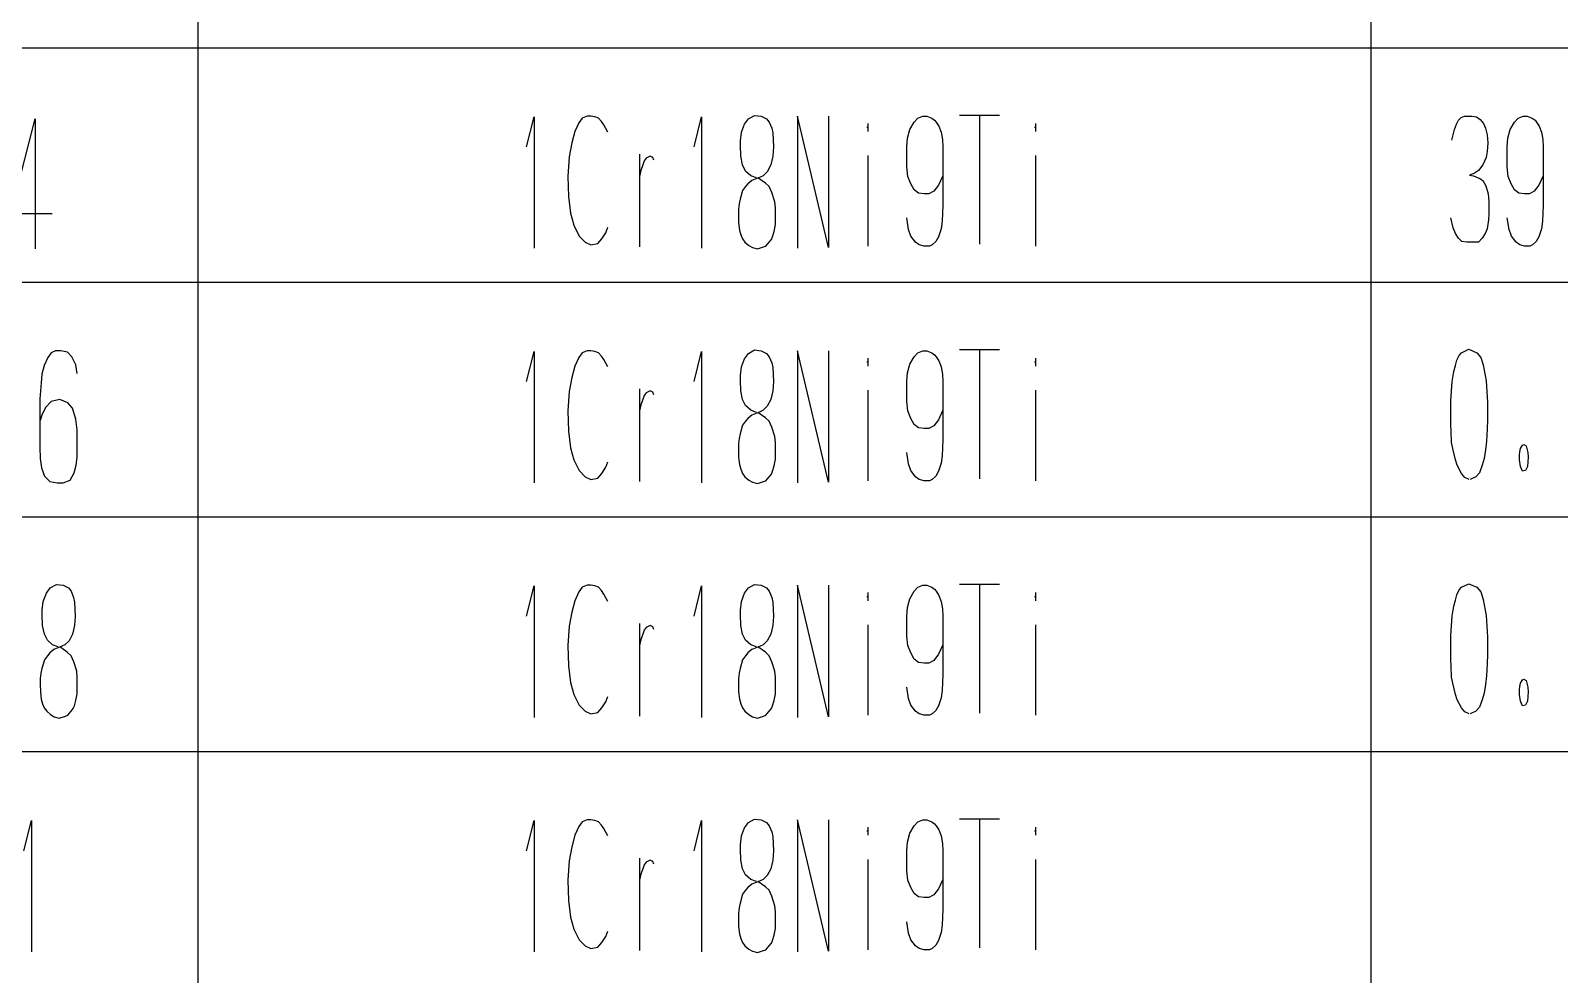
# Model space of a CAD drawing. Extents: x 0 to 8410, y 0 to 11890.
# Drawn here: x 7460 to 7916.2, y 1153.5 to 1435.1 of the extents above; entities that cross this region are included whole.
import ezdxf

# ---------------------------------------------------------------- set-up
doc = ezdxf.new("R2010")
doc.units = 0
doc.header["$MEASUREMENT"] = 0
doc.layers.add('6', color=7, linetype='Continuous')
doc.layers.add('9', color=7, linetype='Continuous')

# ---------------------------------------------------------------- blocks, each defined once
blk = doc.blocks.new('BLKENT883')
at = {"layer": '9', "color": 2, "linetype": 'Continuous'}
for p, q in [((7458.01, 1190.4), (7460.23, 1199.4)), ((7460.23, 1199.4), (7460.23, 1160.2)), ((7608.01, 1190.4), (7610.23, 1199.4)), ((7610.23, 1199.4), (7610.23, 1160.2)), ((7623.56, 1197.6), (7622.39, 1195)), ((7624.54, 1199), (7623.56, 1197.6)), ((7626.05, 1199.6), (7624.54, 1199)), ((7627.16, 1199.6), (7626.05, 1199.6)), ((7628.4, 1199.4), (7627.16, 1199.6)), ((7629.51, 1199), (7628.4, 1199.4)), ((7630.36, 1198), (7629.51, 1199)), ((7631.08, 1197), (7630.36, 1198)), ((7632.25, 1194.8), (7631.08, 1197)), ((7658.01, 1190.4), (7660.23, 1199.4)), ((7660.23, 1199.4), (7660.23, 1160.2)), ((7672.12, 1194.8), (7673.04, 1197.2)), ((7673.04, 1197.2), (7674.22, 1198.8)), ((7674.22, 1198.8), (7676.05, 1199.8)), ((7676.05, 1199.8), (7678.01, 1199.6)), ((7678.01, 1199.6), (7679.64, 1198.8)), ((7679.64, 1198.8), (7680.43, 1197.8)), ((7680.43, 1197.8), (7681.14, 1196)), ((7681.14, 1196), (7681.47, 1194.6)), ((7698.14, 1160.4), (7688.86, 1199.6)), ((7688.86, 1199.6), (7688.86, 1160.2)), ((7698.14, 1199.6), (7698.14, 1160.4)), ((7709.97, 1196.2), (7709.58, 1196.2)), ((7709.84, 1197.4), (7709.84, 1195)), ((7721.67, 1193), (7722.39, 1195.6)), ((7722.39, 1195.6), (7723.63, 1197.8)), ((7723.63, 1197.8), (7724.74, 1199)), ((7724.74, 1199), (7726.24, 1199.6)), ((7726.24, 1199.6), (7727.42, 1199.6)), ((7727.42, 1199.6), (7728.92, 1199)), ((7728.92, 1199), (7729.77, 1198.4)), ((7729.77, 1198.4), (7730.23, 1197.8)), ((7730.23, 1197.8), (7731.01, 1196.6)), ((7731.01, 1196.6), (7731.73, 1194.8)), ((7749.12, 1199.8), (7737.16, 1199.8)), ((7743.11, 1199.8), (7743.11, 1161.4)), ((7759.97, 1196.2), (7759.58, 1196.2)), ((7759.84, 1197.4), (7759.84, 1195)), ((7621.47, 1191.6), (7620.69, 1187.4)), ((7622.39, 1195), (7621.47, 1191.6)), ((7671.8, 1192.2), (7672.12, 1194.8)), ((7671.8, 1190.8), (7671.8, 1192.2)), ((7671.93, 1187.6), (7671.8, 1190.8)), ((7681.47, 1194.6), (7681.67, 1190.4)), ((7721.47, 1190.4), (7721.67, 1193)), ((7731.73, 1194.8), (7732.13, 1192.6)), ((7732.13, 1192.6), (7732.19, 1190.4)), ((7620.69, 1187.4), (7620.36, 1181.6)), ((7641.67, 1188.2), (7641.67, 1160.6)), ((7643.1, 1186.2), (7642.65, 1185)), ((7643.69, 1187), (7643.1, 1186.2)), ((7644.87, 1187.6), (7643.69, 1187)), ((7645.65, 1187.2), (7644.87, 1187.6)), ((7645.98, 1186.4), (7645.65, 1187.2)), ((7672.45, 1185), (7671.93, 1187.6)), ((7681.47, 1187.6), (7680.88, 1185)), ((7681.67, 1190.4), (7681.47, 1187.6)), ((7709.84, 1187.8), (7709.84, 1160.8)), ((7721.47, 1187.6), (7721.47, 1190.4)), ((7721.47, 1184.4), (7721.47, 1187.6)), ((7732.19, 1190.4), (7732.19, 1181.2)), ((7759.84, 1187.8), (7759.84, 1160.8)), ((7620.36, 1181.6), (7620.56, 1175.6)), ((7642.12, 1183.4), (7641.67, 1181.6)), ((7642.65, 1185), (7642.12, 1183.4)), ((7673.37, 1183.2), (7672.45, 1185)), ((7674.87, 1181.8), (7673.37, 1183.2)), ((7676.57, 1181.2), (7674.87, 1181.8)), ((7678.59, 1181.8), (7677.68, 1181.4)), ((7679.84, 1183), (7678.59, 1181.8)), ((7680.88, 1185), (7679.84, 1183)), ((7721.73, 1181.6), (7721.47, 1184.4)), ((7722.65, 1179.4), (7721.73, 1181.6)), ((7732.13, 1181.6), (7730.88, 1179)), ((7672.45, 1177.4), (7671.73, 1174.8)), ((7673.37, 1178.6), (7672.45, 1177.4)), ((7674.02, 1179.4), (7673.37, 1178.6)), ((7675.26, 1180.4), (7674.02, 1179.4)), ((7677.68, 1181.4), (7675.26, 1180.4)), ((7679.25, 1179.6), (7677.03, 1181.2)), ((7680.43, 1178.6), (7679.25, 1179.6)), ((7681.21, 1176.8), (7680.43, 1178.6)), ((7723.63, 1177.6), (7722.65, 1179.4)), ((7724.94, 1176.6), (7723.63, 1177.6)), ((7729.51, 1177.2), (7728.07, 1176.4)), ((7730.88, 1179), (7729.51, 1177.2)), ((7732.19, 1181.2), (7732.19, 1173)), ((7620.56, 1175.6), (7621.14, 1170.6)), ((7671.41, 1173.4), (7671.21, 1171.8)), ((7671.73, 1174.8), (7671.41, 1173.4)), ((7682.12, 1174), (7681.21, 1176.8)), ((7682.26, 1172.2), (7682.12, 1174)), ((7726.64, 1176.4), (7724.94, 1176.6)), ((7728.07, 1176.4), (7726.64, 1176.4)), ((7732.19, 1173), (7731.99, 1168.2)), ((7621.14, 1170.6), (7622.12, 1167)), ((7671.21, 1171.8), (7671.21, 1170)), ((7671.21, 1170), (7671.28, 1167.8)), ((7682.26, 1169.6), (7682.26, 1172.2)), ((7682.26, 1167.2), (7682.26, 1169.6)), ((7721.99, 1165.8), (7721.47, 1169.2)), ((7731.99, 1168.2), (7731.73, 1166)), ((7622.12, 1167), (7623.69, 1163.8)), ((7623.69, 1163.8), (7625.46, 1162)), ((7630.49, 1163), (7631.67, 1164.8)), ((7631.67, 1164.8), (7632.25, 1166.4)), ((7671.28, 1167.8), (7671.54, 1165.6)), ((7671.54, 1165.6), (7671.93, 1164.2)), ((7671.93, 1164.2), (7672.39, 1163)), ((7681.08, 1162.8), (7681.41, 1163.6)), ((7681.41, 1163.6), (7681.86, 1165.2)), ((7681.86, 1165.2), (7682.26, 1167.2)), ((7722.71, 1163.8), (7721.99, 1165.8)), ((7724.09, 1162), (7722.71, 1163.8)), ((7730.88, 1163.6), (7730.1, 1162.2)), ((7731.73, 1166), (7730.88, 1163.6)), ((7625.46, 1162), (7627.16, 1161.2)), ((7627.16, 1161.2), (7629.31, 1161.6)), ((7629.31, 1161.6), (7630.49, 1163)), ((7672.39, 1163), (7673.17, 1162)), ((7673.17, 1162), (7674.28, 1161)), ((7674.28, 1161), (7675.39, 1160.4)), ((7675.39, 1160.4), (7676.9, 1160)), ((7676.9, 1160), (7678.73, 1160.6)), ((7678.73, 1160.6), (7679.44, 1160.8)), ((7679.44, 1160.8), (7680.43, 1162)), ((7680.43, 1162), (7681.08, 1162.8)), ((7725.2, 1161.2), (7724.09, 1162)), ((7726.64, 1160.8), (7725.2, 1161.2)), ((7728.2, 1160.8), (7726.64, 1160.8)), ((7728.99, 1161.2), (7728.2, 1160.8)), ((7730.1, 1162.2), (7728.99, 1161.2))]:
    blk.add_line(p, q, dxfattribs=at)
blk = doc.blocks.new('BLKENT884')
at = {"layer": '9', "color": 2, "linetype": 'Continuous'}
for p, q in [((7464.71, 1267.2), (7465.88, 1268.8)), ((7465.88, 1268.8), (7467.71, 1269.8)), ((7467.71, 1269.8), (7469.67, 1269.6)), ((7469.67, 1269.6), (7471.31, 1268.8)), ((7471.31, 1268.8), (7472.09, 1267.8)), ((7608.01, 1260.4), (7610.23, 1269.4)), ((7610.23, 1269.4), (7610.23, 1230.2)), ((7624.54, 1269), (7623.56, 1267.6)), ((7626.05, 1269.6), (7624.54, 1269)), ((7627.16, 1269.6), (7626.05, 1269.6)), ((7628.4, 1269.4), (7627.16, 1269.6)), ((7629.51, 1269), (7628.4, 1269.4)), ((7630.36, 1268), (7629.51, 1269)), ((7658.01, 1260.4), (7660.23, 1269.4)), ((7660.23, 1269.4), (7660.23, 1230.2)), ((7673.04, 1267.2), (7674.22, 1268.8)), ((7674.22, 1268.8), (7676.05, 1269.8)), ((7676.05, 1269.8), (7678.01, 1269.6)), ((7678.01, 1269.6), (7679.64, 1268.8)), ((7679.64, 1268.8), (7680.43, 1267.8)), ((7698.14, 1230.4), (7688.86, 1269.6)), ((7688.86, 1269.6), (7688.86, 1230.2)), ((7698.14, 1269.6), (7698.14, 1230.4)), ((7723.63, 1267.8), (7724.74, 1269)), ((7724.74, 1269), (7726.24, 1269.6)), ((7726.24, 1269.6), (7727.42, 1269.6)), ((7727.42, 1269.6), (7728.92, 1269)), ((7728.92, 1269), (7729.77, 1268.4)), ((7729.77, 1268.4), (7730.23, 1267.8)), ((7749.12, 1269.8), (7737.16, 1269.8)), ((7743.11, 1269.8), (7743.11, 1231.4)), ((7886.32, 1268.2), (7886.98, 1269)), ((7886.98, 1269), (7889.2, 1270)), ((7889.2, 1270), (7891.55, 1269)), ((7891.55, 1269), (7892.73, 1267.6)), ((7463.46, 1262.2), (7463.79, 1264.8)), ((7463.79, 1264.8), (7464.71, 1267.2)), ((7472.09, 1267.8), (7472.81, 1266)), ((7472.81, 1266), (7473.14, 1264.6)), ((7473.14, 1264.6), (7473.33, 1260.4)), ((7622.39, 1265), (7621.47, 1261.6)), ((7623.56, 1267.6), (7622.39, 1265)), ((7631.08, 1267), (7630.36, 1268)), ((7632.25, 1264.8), (7631.08, 1267)), ((7671.8, 1262.2), (7672.12, 1264.8)), ((7672.12, 1264.8), (7673.04, 1267.2)), ((7680.43, 1267.8), (7681.14, 1266)), ((7681.14, 1266), (7681.47, 1264.6)), ((7681.47, 1264.6), (7681.67, 1260.4)), ((7709.97, 1266.2), (7709.58, 1266.2)), ((7709.84, 1267.4), (7709.84, 1265)), ((7721.67, 1263), (7722.39, 1265.6)), ((7722.39, 1265.6), (7723.63, 1267.8)), ((7730.23, 1267.8), (7731.01, 1266.6)), ((7731.01, 1266.6), (7731.73, 1264.8)), ((7731.73, 1264.8), (7732.13, 1262.6)), ((7759.97, 1266.2), (7759.58, 1266.2)), ((7759.84, 1267.4), (7759.84, 1265)), ((7884.69, 1263.4), (7885.15, 1265.2)), ((7885.15, 1265.2), (7885.6, 1266.8)), ((7885.6, 1266.8), (7886.32, 1268.2)), ((7892.73, 1267.6), (7893.45, 1265.4)), ((7893.45, 1265.4), (7894.36, 1260.6)), ((7463.46, 1260.8), (7463.46, 1262.2)), ((7463.59, 1257.6), (7463.46, 1260.8)), ((7473.33, 1260.4), (7473.14, 1257.6)), ((7621.47, 1261.6), (7620.69, 1257.4)), ((7671.8, 1260.8), (7671.8, 1262.2)), ((7671.93, 1257.6), (7671.8, 1260.8)), ((7681.67, 1260.4), (7681.47, 1257.6)), ((7721.47, 1260.4), (7721.67, 1263)), ((7721.47, 1257.6), (7721.47, 1260.4)), ((7732.13, 1262.6), (7732.19, 1260.4)), ((7732.19, 1260.4), (7732.19, 1251.2)), ((7883.84, 1254.6), (7884.23, 1260.4)), ((7884.23, 1260.4), (7884.69, 1263.4)), ((7894.36, 1260.6), (7894.75, 1254.2)), ((7464.12, 1255), (7463.59, 1257.6)), ((7465.03, 1253.2), (7464.12, 1255)), ((7472.55, 1255), (7471.5, 1253)), ((7473.14, 1257.6), (7472.55, 1255)), ((7620.69, 1257.4), (7620.36, 1251.6)), ((7641.67, 1258.2), (7641.67, 1230.6)), ((7642.65, 1255), (7642.12, 1253.4)), ((7643.1, 1256.2), (7642.65, 1255)), ((7643.69, 1257), (7643.1, 1256.2)), ((7644.87, 1257.6), (7643.69, 1257)), ((7645.65, 1257.2), (7644.87, 1257.6)), ((7645.98, 1256.4), (7645.65, 1257.2)), ((7672.45, 1255), (7671.93, 1257.6)), ((7673.37, 1253.2), (7672.45, 1255)), ((7680.88, 1255), (7679.84, 1253)), ((7681.47, 1257.6), (7680.88, 1255)), ((7709.84, 1257.8), (7709.84, 1230.8)), ((7721.47, 1254.4), (7721.47, 1257.6)), ((7759.84, 1257.8), (7759.84, 1230.8)), ((7883.84, 1247.6), (7883.84, 1254.6)), ((7466.54, 1251.8), (7465.03, 1253.2)), ((7466.93, 1250.4), (7465.69, 1249.4)), ((7468.23, 1251.2), (7466.54, 1251.8)), ((7469.35, 1251.4), (7466.93, 1250.4)), ((7470.91, 1249.6), (7468.69, 1251.2)), ((7470.26, 1251.8), (7469.35, 1251.4)), ((7471.5, 1253), (7470.26, 1251.8)), ((7620.36, 1251.6), (7620.56, 1245.6)), ((7642.12, 1253.4), (7641.67, 1251.6)), ((7674.87, 1251.8), (7673.37, 1253.2)), ((7675.26, 1250.4), (7674.02, 1249.4)), ((7676.57, 1251.2), (7674.87, 1251.8)), ((7677.68, 1251.4), (7675.26, 1250.4)), ((7679.25, 1249.6), (7677.03, 1251.2)), ((7678.59, 1251.8), (7677.68, 1251.4)), ((7679.84, 1253), (7678.59, 1251.8)), ((7721.73, 1251.6), (7721.47, 1254.4)), ((7722.65, 1249.4), (7721.73, 1251.6)), ((7732.13, 1251.6), (7730.88, 1249)), ((7732.19, 1251.2), (7732.19, 1243)), ((7894.75, 1254.2), (7894.75, 1249)), ((7464.12, 1247.4), (7463.4, 1244.8)), ((7465.03, 1248.6), (7464.12, 1247.4)), ((7465.69, 1249.4), (7465.03, 1248.6)), ((7472.09, 1248.6), (7470.91, 1249.6)), ((7472.88, 1246.8), (7472.09, 1248.6)), ((7473.79, 1244), (7472.88, 1246.8)), ((7620.56, 1245.6), (7621.14, 1240.6)), ((7672.45, 1247.4), (7671.73, 1244.8)), ((7673.37, 1248.6), (7672.45, 1247.4)), ((7674.02, 1249.4), (7673.37, 1248.6)), ((7680.43, 1248.6), (7679.25, 1249.6)), ((7681.21, 1246.8), (7680.43, 1248.6)), ((7682.12, 1244), (7681.21, 1246.8)), ((7723.63, 1247.6), (7722.65, 1249.4)), ((7724.94, 1246.6), (7723.63, 1247.6)), ((7726.64, 1246.4), (7724.94, 1246.6)), ((7728.07, 1246.4), (7726.64, 1246.4)), ((7729.51, 1247.2), (7728.07, 1246.4)), ((7730.88, 1249), (7729.51, 1247.2)), ((7883.9, 1245.6), (7883.84, 1247.6)), ((7884.04, 1242.2), (7883.9, 1245.6)), ((7894.69, 1246.2), (7894.43, 1242.6)), ((7894.75, 1249), (7894.69, 1246.2)), ((7463.07, 1243.4), (7462.88, 1241.8)), ((7462.88, 1241.8), (7462.88, 1240)), ((7463.4, 1244.8), (7463.07, 1243.4)), ((7473.92, 1242.2), (7473.79, 1244)), ((7473.92, 1239.6), (7473.92, 1242.2)), ((7671.41, 1243.4), (7671.21, 1241.8)), ((7671.21, 1241.8), (7671.21, 1240)), ((7671.73, 1244.8), (7671.41, 1243.4)), ((7682.26, 1242.2), (7682.12, 1244)), ((7682.26, 1239.6), (7682.26, 1242.2)), ((7732.19, 1243), (7731.99, 1238.2)), ((7884.36, 1240.4), (7884.04, 1242.2)), ((7894.43, 1242.6), (7894.1, 1240)), ((7904.62, 1240.4), (7905.15, 1241.4)), ((7905.15, 1241.4), (7905.47, 1241.6)), ((7905.6, 1241.6), (7906.32, 1241.2)), ((7906.32, 1241.2), (7906.78, 1239.2)), ((7462.88, 1240), (7462.94, 1237.8)), ((7462.94, 1237.8), (7463.2, 1235.6)), ((7473.53, 1235.2), (7473.92, 1237.2)), ((7473.92, 1237.2), (7473.92, 1239.6)), ((7621.14, 1240.6), (7622.12, 1237)), ((7622.12, 1237), (7623.69, 1233.8)), ((7631.67, 1234.8), (7632.25, 1236.4)), ((7671.21, 1240), (7671.28, 1237.8)), ((7671.28, 1237.8), (7671.54, 1235.6)), ((7681.86, 1235.2), (7682.26, 1237.2)), ((7682.26, 1237.2), (7682.26, 1239.6)), ((7721.99, 1235.8), (7721.47, 1239.2)), ((7731.99, 1238.2), (7731.73, 1236)), ((7885.15, 1237), (7884.36, 1240.4)), ((7885.67, 1235.4), (7885.15, 1237)), ((7893.71, 1237.4), (7893.19, 1235.4)), ((7894.1, 1240), (7893.71, 1237.4)), ((7904.3, 1238.4), (7904.43, 1239.4)), ((7904.3, 1237), (7904.3, 1238.4)), ((7904.62, 1235), (7904.3, 1237)), ((7904.43, 1239.4), (7904.62, 1240.4)), ((7906.91, 1237.8), (7906.72, 1235)), ((7906.78, 1239.2), (7906.91, 1237.8)), ((7463.2, 1235.6), (7463.59, 1234.2)), ((7463.59, 1234.2), (7464.05, 1233)), ((7464.05, 1233), (7464.84, 1232)), ((7464.84, 1232), (7465.95, 1231)), ((7471.11, 1230.8), (7472.09, 1232)), ((7472.09, 1232), (7472.74, 1232.8)), ((7472.74, 1232.8), (7473.07, 1233.6)), ((7473.07, 1233.6), (7473.53, 1235.2)), ((7623.69, 1233.8), (7625.46, 1232)), ((7625.46, 1232), (7627.16, 1231.2)), ((7629.31, 1231.6), (7630.49, 1233)), ((7630.49, 1233), (7631.67, 1234.8)), ((7671.54, 1235.6), (7671.93, 1234.2)), ((7671.93, 1234.2), (7672.39, 1233)), ((7672.39, 1233), (7673.17, 1232)), ((7673.17, 1232), (7674.28, 1231)), ((7679.44, 1230.8), (7680.43, 1232)), ((7680.43, 1232), (7681.08, 1232.8)), ((7681.08, 1232.8), (7681.41, 1233.6)), ((7681.41, 1233.6), (7681.86, 1235.2)), ((7722.71, 1233.8), (7721.99, 1235.8)), ((7724.09, 1232), (7722.71, 1233.8)), ((7725.2, 1231.2), (7724.09, 1232)), ((7730.1, 1232.2), (7728.99, 1231.2)), ((7730.88, 1233.6), (7730.1, 1232.2)), ((7731.73, 1236), (7730.88, 1233.6)), ((7886.98, 1233), (7885.67, 1235.4)), ((7887.96, 1231.8), (7886.98, 1233)), ((7889.26, 1231.2), (7887.96, 1231.8)), ((7891.29, 1232), (7889.53, 1231.2)), ((7892.4, 1233.2), (7891.29, 1232)), ((7893.19, 1235.4), (7892.4, 1233.2)), ((7905.21, 1233.6), (7904.62, 1235)), ((7906.13, 1233.8), (7905.21, 1233.6)), ((7906.72, 1235), (7906.13, 1233.8)), ((7465.95, 1231), (7467.06, 1230.4)), ((7467.06, 1230.4), (7468.56, 1230)), ((7468.56, 1230), (7470.39, 1230.6)), ((7470.39, 1230.6), (7471.11, 1230.8)), ((7627.16, 1231.2), (7629.31, 1231.6)), ((7674.28, 1231), (7675.39, 1230.4)), ((7675.39, 1230.4), (7676.9, 1230)), ((7676.9, 1230), (7678.73, 1230.6)), ((7678.73, 1230.6), (7679.44, 1230.8)), ((7726.64, 1230.8), (7725.2, 1231.2)), ((7728.2, 1230.8), (7726.64, 1230.8)), ((7728.99, 1231.2), (7728.2, 1230.8))]:
    blk.add_line(p, q, dxfattribs=at)
blk = doc.blocks.new('BLKENT885')
at = {"layer": '9', "color": 2, "linetype": 'Continuous'}
for p, q in [((7465.1, 1337.6), (7464.05, 1335.2)), ((7466.14, 1339), (7465.1, 1337.6)), ((7467.39, 1339.6), (7466.14, 1339)), ((7469.02, 1339.6), (7467.39, 1339.6)), ((7470.98, 1339.2), (7469.02, 1339.6)), ((7472.29, 1337.8), (7470.98, 1339.2)), ((7473.46, 1335.4), (7472.29, 1337.8)), ((7608.01, 1330.4), (7610.23, 1339.4)), ((7610.23, 1339.4), (7610.23, 1300.2)), ((7623.56, 1337.6), (7622.39, 1335)), ((7624.54, 1339), (7623.56, 1337.6)), ((7626.05, 1339.6), (7624.54, 1339)), ((7627.16, 1339.6), (7626.05, 1339.6)), ((7628.4, 1339.4), (7627.16, 1339.6)), ((7629.51, 1339), (7628.4, 1339.4)), ((7630.36, 1338), (7629.51, 1339)), ((7631.08, 1337), (7630.36, 1338)), ((7632.25, 1334.8), (7631.08, 1337)), ((7658.01, 1330.4), (7660.23, 1339.4)), ((7660.23, 1339.4), (7660.23, 1300.2)), ((7672.12, 1334.8), (7673.04, 1337.2)), ((7673.04, 1337.2), (7674.22, 1338.8)), ((7674.22, 1338.8), (7676.05, 1339.8)), ((7676.05, 1339.8), (7678.01, 1339.6)), ((7678.01, 1339.6), (7679.64, 1338.8)), ((7679.64, 1338.8), (7680.43, 1337.8)), ((7680.43, 1337.8), (7681.14, 1336)), ((7698.14, 1300.4), (7688.86, 1339.6)), ((7688.86, 1339.6), (7688.86, 1300.2)), ((7698.14, 1339.6), (7698.14, 1300.4)), ((7709.84, 1337.4), (7709.84, 1335)), ((7722.39, 1335.6), (7723.63, 1337.8)), ((7723.63, 1337.8), (7724.74, 1339)), ((7724.74, 1339), (7726.24, 1339.6)), ((7726.24, 1339.6), (7727.42, 1339.6)), ((7727.42, 1339.6), (7728.92, 1339)), ((7728.92, 1339), (7729.77, 1338.4)), ((7729.77, 1338.4), (7730.23, 1337.8)), ((7730.23, 1337.8), (7731.01, 1336.6)), ((7749.12, 1339.8), (7737.16, 1339.8)), ((7743.11, 1339.8), (7743.11, 1301.4)), ((7759.84, 1337.4), (7759.84, 1335)), ((7885.15, 1335.2), (7885.6, 1336.8)), ((7885.6, 1336.8), (7886.32, 1338.2)), ((7886.32, 1338.2), (7886.98, 1339)), ((7886.98, 1339), (7889.2, 1340)), ((7889.2, 1340), (7891.55, 1339)), ((7891.55, 1339), (7892.73, 1337.6)), ((7892.73, 1337.6), (7893.45, 1335.4)), ((7463.33, 1332.6), (7463.14, 1330)), ((7464.05, 1335.2), (7463.33, 1332.6)), ((7473.92, 1332.8), (7473.46, 1335.4)), ((7622.39, 1335), (7621.47, 1331.6)), ((7671.8, 1332.2), (7672.12, 1334.8)), ((7671.8, 1330.8), (7671.8, 1332.2)), ((7681.14, 1336), (7681.47, 1334.6)), ((7681.47, 1334.6), (7681.67, 1330.4)), ((7709.97, 1336.2), (7709.58, 1336.2)), ((7721.47, 1330.4), (7721.67, 1333)), ((7721.67, 1333), (7722.39, 1335.6)), ((7731.01, 1336.6), (7731.73, 1334.8)), ((7731.73, 1334.8), (7732.13, 1332.6)), ((7732.13, 1332.6), (7732.19, 1330.4)), ((7759.97, 1336.2), (7759.58, 1336.2)), ((7884.23, 1330.4), (7884.69, 1333.4)), ((7884.69, 1333.4), (7885.15, 1335.2)), ((7893.45, 1335.4), (7894.36, 1330.6)), ((7463.14, 1330), (7462.74, 1325.2)), ((7621.47, 1331.6), (7620.69, 1327.4)), ((7641.67, 1328.2), (7641.67, 1300.6)), ((7644.87, 1327.6), (7643.69, 1327)), ((7645.65, 1327.2), (7644.87, 1327.6)), ((7671.93, 1327.6), (7671.8, 1330.8)), ((7672.45, 1325), (7671.93, 1327.6)), ((7681.47, 1327.6), (7680.88, 1325)), ((7681.67, 1330.4), (7681.47, 1327.6)), ((7709.84, 1327.8), (7709.84, 1300.8)), ((7721.47, 1327.6), (7721.47, 1330.4)), ((7721.47, 1324.4), (7721.47, 1327.6)), ((7732.19, 1330.4), (7732.19, 1321.2)), ((7759.84, 1327.8), (7759.84, 1300.8)), ((7883.84, 1324.6), (7884.23, 1330.4)), ((7894.36, 1330.6), (7894.75, 1324.2)), ((7462.74, 1325.2), (7462.74, 1310.8)), ((7466.14, 1324.4), (7464.44, 1322.6)), ((7468.76, 1325), (7466.14, 1324.4)), ((7471.11, 1324), (7468.76, 1325)), ((7472.55, 1322.4), (7471.11, 1324)), ((7620.69, 1327.4), (7620.36, 1321.6)), ((7642.12, 1323.4), (7641.67, 1321.6)), ((7642.65, 1325), (7642.12, 1323.4)), ((7643.1, 1326.2), (7642.65, 1325)), ((7643.69, 1327), (7643.1, 1326.2)), ((7645.98, 1326.4), (7645.65, 1327.2)), ((7673.37, 1323.2), (7672.45, 1325)), ((7674.87, 1321.8), (7673.37, 1323.2)), ((7680.88, 1325), (7679.84, 1323)), ((7721.73, 1321.6), (7721.47, 1324.4)), ((7883.84, 1317.6), (7883.84, 1324.6)), ((7894.75, 1324.2), (7894.75, 1319)), ((7463.33, 1320.4), (7462.88, 1318.8)), ((7464.44, 1322.6), (7463.33, 1320.4)), ((7473.53, 1319.2), (7472.55, 1322.4)), ((7473.92, 1316), (7473.53, 1319.2)), ((7620.36, 1321.6), (7620.56, 1315.6)), ((7673.37, 1318.6), (7672.45, 1317.4)), ((7674.02, 1319.4), (7673.37, 1318.6)), ((7675.26, 1320.4), (7674.02, 1319.4)), ((7676.57, 1321.2), (7674.87, 1321.8)), ((7677.68, 1321.4), (7675.26, 1320.4)), ((7679.25, 1319.6), (7677.03, 1321.2)), ((7678.59, 1321.8), (7677.68, 1321.4)), ((7679.84, 1323), (7678.59, 1321.8)), ((7680.43, 1318.6), (7679.25, 1319.6)), ((7681.21, 1316.8), (7680.43, 1318.6)), ((7722.65, 1319.4), (7721.73, 1321.6)), ((7723.63, 1317.6), (7722.65, 1319.4)), ((7730.88, 1319), (7729.51, 1317.2)), ((7732.13, 1321.6), (7730.88, 1319)), ((7732.19, 1321.2), (7732.19, 1313)), ((7894.75, 1319), (7894.69, 1316.2)), ((7473.92, 1310.6), (7473.92, 1316)), ((7620.56, 1315.6), (7621.14, 1310.6)), ((7671.73, 1314.8), (7671.41, 1313.4)), ((7672.45, 1317.4), (7671.73, 1314.8)), ((7682.12, 1314), (7681.21, 1316.8)), ((7682.26, 1312.2), (7682.12, 1314)), ((7724.94, 1316.6), (7723.63, 1317.6)), ((7726.64, 1316.4), (7724.94, 1316.6)), ((7728.07, 1316.4), (7726.64, 1316.4)), ((7729.51, 1317.2), (7728.07, 1316.4)), ((7883.9, 1315.6), (7883.84, 1317.6)), ((7884.04, 1312.2), (7883.9, 1315.6)), ((7894.69, 1316.2), (7894.43, 1312.6)), ((7462.74, 1310.8), (7462.88, 1307.4)), ((7473.92, 1307.8), (7473.92, 1310.6)), ((7621.14, 1310.6), (7622.12, 1307)), ((7671.41, 1313.4), (7671.21, 1311.8)), ((7671.21, 1311.8), (7671.21, 1310)), ((7671.21, 1310), (7671.28, 1307.8)), ((7682.26, 1309.6), (7682.26, 1312.2)), ((7682.26, 1307.2), (7682.26, 1309.6)), ((7732.19, 1313), (7731.99, 1308.2)), ((7884.36, 1310.4), (7884.04, 1312.2)), ((7885.15, 1307), (7884.36, 1310.4)), ((7894.1, 1310), (7893.71, 1307.4)), ((7894.43, 1312.6), (7894.1, 1310)), ((7904.3, 1308.4), (7904.43, 1309.4)), ((7904.43, 1309.4), (7904.62, 1310.4)), ((7904.62, 1310.4), (7905.15, 1311.4)), ((7905.15, 1311.4), (7905.47, 1311.6)), ((7905.6, 1311.6), (7906.32, 1311.2)), ((7906.32, 1311.2), (7906.78, 1309.2)), ((7462.88, 1307.4), (7463.27, 1304.6)), ((7473.01, 1303.2), (7473.59, 1305.4)), ((7473.59, 1305.4), (7473.92, 1307.8)), ((7622.12, 1307), (7623.69, 1303.8)), ((7630.49, 1303), (7631.67, 1304.8)), ((7631.67, 1304.8), (7632.25, 1306.4)), ((7671.28, 1307.8), (7671.54, 1305.6)), ((7671.54, 1305.6), (7671.93, 1304.2)), ((7681.41, 1303.6), (7681.86, 1305.2)), ((7681.86, 1305.2), (7682.26, 1307.2)), ((7721.99, 1305.8), (7721.47, 1309.2)), ((7722.71, 1303.8), (7721.99, 1305.8)), ((7731.73, 1306), (7730.88, 1303.6)), ((7731.99, 1308.2), (7731.73, 1306)), ((7885.67, 1305.4), (7885.15, 1307)), ((7886.98, 1303), (7885.67, 1305.4)), ((7893.19, 1305.4), (7892.4, 1303.2)), ((7893.71, 1307.4), (7893.19, 1305.4)), ((7904.3, 1307), (7904.3, 1308.4)), ((7904.62, 1305), (7904.3, 1307)), ((7905.21, 1303.6), (7904.62, 1305)), ((7906.72, 1305), (7906.13, 1303.8)), ((7906.91, 1307.8), (7906.72, 1305)), ((7906.78, 1309.2), (7906.91, 1307.8)), ((7463.27, 1304.6), (7464.12, 1302.2)), ((7464.12, 1302.2), (7465.69, 1300.6)), ((7465.69, 1300.6), (7467.91, 1300.2)), ((7469.67, 1300.2), (7471.76, 1301)), ((7471.76, 1301), (7473.01, 1303.2)), ((7623.69, 1303.8), (7625.46, 1302)), ((7625.46, 1302), (7627.16, 1301.2)), ((7627.16, 1301.2), (7629.31, 1301.6)), ((7629.31, 1301.6), (7630.49, 1303)), ((7671.93, 1304.2), (7672.39, 1303)), ((7672.39, 1303), (7673.17, 1302)), ((7673.17, 1302), (7674.28, 1301)), ((7674.28, 1301), (7675.39, 1300.4)), ((7675.39, 1300.4), (7676.9, 1300)), ((7676.9, 1300), (7678.73, 1300.6)), ((7678.73, 1300.6), (7679.44, 1300.8)), ((7679.44, 1300.8), (7680.43, 1302)), ((7680.43, 1302), (7681.08, 1302.8)), ((7681.08, 1302.8), (7681.41, 1303.6)), ((7724.09, 1302), (7722.71, 1303.8)), ((7725.2, 1301.2), (7724.09, 1302)), ((7726.64, 1300.8), (7725.2, 1301.2)), ((7728.2, 1300.8), (7726.64, 1300.8)), ((7728.99, 1301.2), (7728.2, 1300.8)), ((7730.1, 1302.2), (7728.99, 1301.2)), ((7730.88, 1303.6), (7730.1, 1302.2)), ((7887.96, 1301.8), (7886.98, 1303)), ((7889.26, 1301.2), (7887.96, 1301.8)), ((7891.29, 1302), (7889.53, 1301.2)), ((7892.4, 1303.2), (7891.29, 1302)), ((7906.13, 1303.8), (7905.21, 1303.6)), ((7467.91, 1300.2), (7469.67, 1300.2))]:
    blk.add_line(p, q, dxfattribs=at)
blk = doc.blocks.new('BLKENT886')
at = {"layer": '9', "color": 2, "linetype": 'Continuous'}
for p, q in [((7674.22, 1408.8), (7676.05, 1409.8)), ((7676.05, 1409.8), (7678.01, 1409.6)), ((7749.12, 1409.8), (7737.16, 1409.8)), ((7743.11, 1409.8), (7743.11, 1371.4)), ((7454.08, 1380.4), (7461.41, 1408.8)), ((7461.41, 1408.8), (7461.41, 1370)), ((7608.01, 1400.4), (7610.23, 1409.4)), ((7610.23, 1409.4), (7610.23, 1370.2)), ((7623.56, 1407.6), (7622.39, 1405)), ((7624.54, 1409), (7623.56, 1407.6)), ((7626.05, 1409.6), (7624.54, 1409)), ((7627.16, 1409.6), (7626.05, 1409.6)), ((7628.4, 1409.4), (7627.16, 1409.6)), ((7629.51, 1409), (7628.4, 1409.4)), ((7630.36, 1408), (7629.51, 1409)), ((7631.08, 1407), (7630.36, 1408)), ((7632.25, 1404.8), (7631.08, 1407)), ((7658.01, 1400.4), (7660.23, 1409.4)), ((7660.23, 1409.4), (7660.23, 1370.2)), ((7672.12, 1404.8), (7673.04, 1407.2)), ((7673.04, 1407.2), (7674.22, 1408.8)), ((7678.01, 1409.6), (7679.64, 1408.8)), ((7679.64, 1408.8), (7680.43, 1407.8)), ((7680.43, 1407.8), (7681.14, 1406)), ((7681.14, 1406), (7681.47, 1404.6)), ((7698.14, 1370.4), (7688.86, 1409.6)), ((7688.86, 1409.6), (7688.86, 1370.2)), ((7698.14, 1409.6), (7698.14, 1370.4)), ((7709.97, 1406.2), (7709.58, 1406.2)), ((7709.84, 1407.4), (7709.84, 1405)), ((7721.67, 1403), (7722.39, 1405.6)), ((7722.39, 1405.6), (7723.63, 1407.8)), ((7723.63, 1407.8), (7724.74, 1409)), ((7724.74, 1409), (7726.24, 1409.6)), ((7726.24, 1409.6), (7727.42, 1409.6)), ((7727.42, 1409.6), (7728.92, 1409)), ((7728.92, 1409), (7729.77, 1408.4)), ((7729.77, 1408.4), (7730.23, 1407.8)), ((7730.23, 1407.8), (7731.01, 1406.6)), ((7731.01, 1406.6), (7731.73, 1404.8)), ((7759.97, 1406.2), (7759.58, 1406.2)), ((7759.84, 1407.4), (7759.84, 1405)), ((7884.49, 1404), (7884.88, 1405.6)), ((7884.88, 1405.6), (7885.54, 1407.2)), ((7885.54, 1407.2), (7886.13, 1408.4)), ((7886.13, 1408.4), (7886.91, 1409.2)), ((7886.91, 1409.2), (7887.83, 1409.6)), ((7887.83, 1409.6), (7890.05, 1409.6)), ((7890.05, 1409.6), (7891.42, 1409.4)), ((7891.42, 1409.4), (7892.6, 1408.6)), ((7892.6, 1408.6), (7893.51, 1407.4)), ((7893.51, 1407.4), (7894.17, 1406)), ((7894.17, 1406), (7894.62, 1404)), ((7900.83, 1403), (7901.55, 1405.6)), ((7901.55, 1405.6), (7902.79, 1407.8)), ((7902.79, 1407.8), (7903.9, 1409)), ((7903.9, 1409), (7905.41, 1409.6)), ((7905.41, 1409.6), (7906.58, 1409.6)), ((7906.58, 1409.6), (7908.09, 1409)), ((7908.09, 1409), (7908.94, 1408.4)), ((7908.94, 1408.4), (7909.39, 1407.8)), ((7909.39, 1407.8), (7910.18, 1406.6)), ((7910.18, 1406.6), (7910.9, 1404.8)), ((7621.47, 1401.6), (7620.69, 1397.4)), ((7622.39, 1405), (7621.47, 1401.6)), ((7671.8, 1402.2), (7672.12, 1404.8)), ((7671.8, 1400.8), (7671.8, 1402.2)), ((7671.93, 1397.6), (7671.8, 1400.8)), ((7681.47, 1404.6), (7681.67, 1400.4)), ((7721.47, 1400.4), (7721.67, 1403)), ((7731.73, 1404.8), (7732.13, 1402.6)), ((7732.13, 1402.6), (7732.19, 1400.4)), ((7884.1, 1402.4), (7884.49, 1404)), ((7894.62, 1404), (7894.82, 1401.6)), ((7894.82, 1401.6), (7894.62, 1399)), ((7900.64, 1400.4), (7900.83, 1403)), ((7910.9, 1404.8), (7911.29, 1402.6)), ((7911.29, 1402.6), (7911.36, 1400.4)), ((7620.69, 1397.4), (7620.36, 1391.6)), ((7641.67, 1398.2), (7641.67, 1370.6)), ((7643.1, 1396.2), (7642.65, 1395)), ((7643.69, 1397), (7643.1, 1396.2)), ((7644.87, 1397.6), (7643.69, 1397)), ((7645.65, 1397.2), (7644.87, 1397.6)), ((7645.98, 1396.4), (7645.65, 1397.2)), ((7672.45, 1395), (7671.93, 1397.6)), ((7681.47, 1397.6), (7680.88, 1395)), ((7681.67, 1400.4), (7681.47, 1397.6)), ((7709.84, 1397.8), (7709.84, 1370.8)), ((7721.47, 1397.6), (7721.47, 1400.4)), ((7721.47, 1394.4), (7721.47, 1397.6)), ((7732.19, 1400.4), (7732.19, 1391.2)), ((7759.84, 1397.8), (7759.84, 1370.8)), ((7894.36, 1397.2), (7893.32, 1395)), ((7894.62, 1399), (7894.36, 1397.2)), ((7900.64, 1397.6), (7900.64, 1400.4)), ((7900.64, 1394.4), (7900.64, 1397.6)), ((7911.36, 1400.4), (7911.36, 1391.2)), ((7620.36, 1391.6), (7620.56, 1385.6)), ((7642.12, 1393.4), (7641.67, 1391.6)), ((7642.65, 1395), (7642.12, 1393.4)), ((7673.37, 1393.2), (7672.45, 1395)), ((7674.87, 1391.8), (7673.37, 1393.2)), ((7676.57, 1391.2), (7674.87, 1391.8)), ((7678.59, 1391.8), (7677.68, 1391.4)), ((7679.84, 1393), (7678.59, 1391.8)), ((7680.88, 1395), (7679.84, 1393)), ((7721.73, 1391.6), (7721.47, 1394.4)), ((7722.65, 1389.4), (7721.73, 1391.6)), ((7732.13, 1391.6), (7730.88, 1389)), ((7890.83, 1392.6), (7889.39, 1392)), ((7889.39, 1392), (7890.57, 1391.8)), ((7890.57, 1391.8), (7892.47, 1391)), ((7892.01, 1393.4), (7890.83, 1392.6)), ((7893.32, 1395), (7892.01, 1393.4)), ((7900.9, 1391.6), (7900.64, 1394.4)), ((7901.81, 1389.4), (7900.9, 1391.6)), ((7911.29, 1391.6), (7910.05, 1389)), ((7672.45, 1387.4), (7671.73, 1384.8)), ((7673.37, 1388.6), (7672.45, 1387.4)), ((7674.02, 1389.4), (7673.37, 1388.6)), ((7675.26, 1390.4), (7674.02, 1389.4)), ((7677.68, 1391.4), (7675.26, 1390.4)), ((7679.25, 1389.6), (7677.03, 1391.2)), ((7680.43, 1388.6), (7679.25, 1389.6)), ((7681.21, 1386.8), (7680.43, 1388.6)), ((7723.63, 1387.6), (7722.65, 1389.4)), ((7724.94, 1386.6), (7723.63, 1387.6)), ((7729.51, 1387.2), (7728.07, 1386.4)), ((7730.88, 1389), (7729.51, 1387.2)), ((7732.19, 1391.2), (7732.19, 1383)), ((7892.47, 1391), (7893.38, 1390.4)), ((7893.38, 1390.4), (7894.23, 1388.8)), ((7894.23, 1388.8), (7894.95, 1386.4)), ((7902.79, 1387.6), (7901.81, 1389.4)), ((7904.1, 1386.6), (7902.79, 1387.6)), ((7908.68, 1387.2), (7907.24, 1386.4)), ((7910.05, 1389), (7908.68, 1387.2)), ((7911.36, 1391.2), (7911.36, 1383)), ((7620.56, 1385.6), (7621.14, 1380.6)), ((7671.41, 1383.4), (7671.21, 1381.8)), ((7671.73, 1384.8), (7671.41, 1383.4)), ((7682.12, 1384), (7681.21, 1386.8)), ((7682.26, 1382.2), (7682.12, 1384)), ((7726.64, 1386.4), (7724.94, 1386.6)), ((7728.07, 1386.4), (7726.64, 1386.4)), ((7732.19, 1383), (7731.99, 1378.2)), ((7894.95, 1386.4), (7895.15, 1384.2)), ((7895.15, 1384.2), (7895.15, 1380.4)), ((7905.8, 1386.4), (7904.1, 1386.6)), ((7907.24, 1386.4), (7905.8, 1386.4)), ((7911.36, 1383), (7911.16, 1378.2)), ((7466.44, 1380.4), (7454.08, 1380.4)), ((7621.14, 1380.6), (7622.12, 1377)), ((7671.21, 1381.8), (7671.21, 1380)), ((7671.21, 1380), (7671.28, 1377.8)), ((7671.28, 1377.8), (7671.54, 1375.6)), ((7682.26, 1379.6), (7682.26, 1382.2)), ((7682.26, 1377.2), (7682.26, 1379.6)), ((7721.99, 1375.8), (7721.47, 1379.2)), ((7731.99, 1378.2), (7731.73, 1376)), ((7884.49, 1376.2), (7883.84, 1379.2)), ((7895.08, 1378.6), (7894.62, 1376)), ((7895.15, 1380.4), (7895.08, 1378.6)), ((7901.16, 1375.8), (7900.64, 1379.2)), ((7911.16, 1378.2), (7910.9, 1376)), ((7622.12, 1377), (7623.69, 1373.8)), ((7623.69, 1373.8), (7625.46, 1372)), ((7630.49, 1373), (7631.67, 1374.8)), ((7631.67, 1374.8), (7632.25, 1376.4)), ((7671.54, 1375.6), (7671.93, 1374.2)), ((7671.93, 1374.2), (7672.39, 1373)), ((7681.08, 1372.8), (7681.41, 1373.6)), ((7681.41, 1373.6), (7681.86, 1375.2)), ((7681.86, 1375.2), (7682.26, 1377.2)), ((7722.71, 1373.8), (7721.99, 1375.8)), ((7724.09, 1372), (7722.71, 1373.8)), ((7730.88, 1373.6), (7730.1, 1372.2)), ((7731.73, 1376), (7730.88, 1373.6)), ((7885.15, 1374.6), (7884.49, 1376.2)), ((7886.13, 1373.2), (7885.15, 1374.6)), ((7887.11, 1372.2), (7886.13, 1373.2)), ((7893.12, 1373.2), (7892.01, 1372)), ((7894.04, 1374.6), (7893.12, 1373.2)), ((7894.62, 1376), (7894.04, 1374.6)), ((7901.88, 1373.8), (7901.16, 1375.8)), ((7903.25, 1372), (7901.88, 1373.8)), ((7910.05, 1373.6), (7909.26, 1372.2)), ((7910.9, 1376), (7910.05, 1373.6)), ((7625.46, 1372), (7627.16, 1371.2)), ((7627.16, 1371.2), (7629.31, 1371.6)), ((7629.31, 1371.6), (7630.49, 1373)), ((7672.39, 1373), (7673.17, 1372)), ((7673.17, 1372), (7674.28, 1371)), ((7674.28, 1371), (7675.39, 1370.4)), ((7675.39, 1370.4), (7676.9, 1370)), ((7676.9, 1370), (7678.73, 1370.6)), ((7678.73, 1370.6), (7679.44, 1370.8)), ((7679.44, 1370.8), (7680.43, 1372)), ((7680.43, 1372), (7681.08, 1372.8)), ((7725.2, 1371.2), (7724.09, 1372)), ((7726.64, 1370.8), (7725.2, 1371.2)), ((7728.2, 1370.8), (7726.64, 1370.8)), ((7728.99, 1371.2), (7728.2, 1370.8)), ((7730.1, 1372.2), (7728.99, 1371.2)), ((7888.61, 1372), (7887.11, 1372.2)), ((7892.01, 1372), (7888.61, 1372)), ((7904.36, 1371.2), (7903.25, 1372)), ((7905.8, 1370.8), (7904.36, 1371.2)), ((7907.37, 1370.8), (7905.8, 1370.8)), ((7908.15, 1371.2), (7907.37, 1370.8)), ((7909.26, 1372.2), (7908.15, 1371.2))]:
    blk.add_line(p, q, dxfattribs=at)
blk = doc.blocks.new('BLKENT877')
at = {"layer": '9'}
for name in ['BLKENT886', 'BLKENT885', 'BLKENT884', 'BLKENT883']:
    blk.add_blockref(name, (0, 0), dxfattribs=at)
blk = doc.blocks.new('BLKENT829')
at = {"layer": '9', "color": 1, "linetype": 'Continuous'}
for p, q in [((7510, 700), (7510, 3320)), ((7860, 700), (7860, 3320)), ((6510, 1430), (8310, 1430)), ((6510, 1360), (8310, 1360)), ((6510, 1290), (8310, 1290)), ((6510, 1220), (8310, 1220))]:
    blk.add_line(p, q, dxfattribs=at)
at = {"layer": '9'}
blk.add_blockref('BLKENT877', (0, 0), dxfattribs=at)

msp = doc.modelspace()

# ---------------------------------------------------------------- block references
at = {"layer": '6'}
msp.add_blockref('BLKENT829', (0, 0), dxfattribs=at)

doc.saveas('drawing.dxf')
